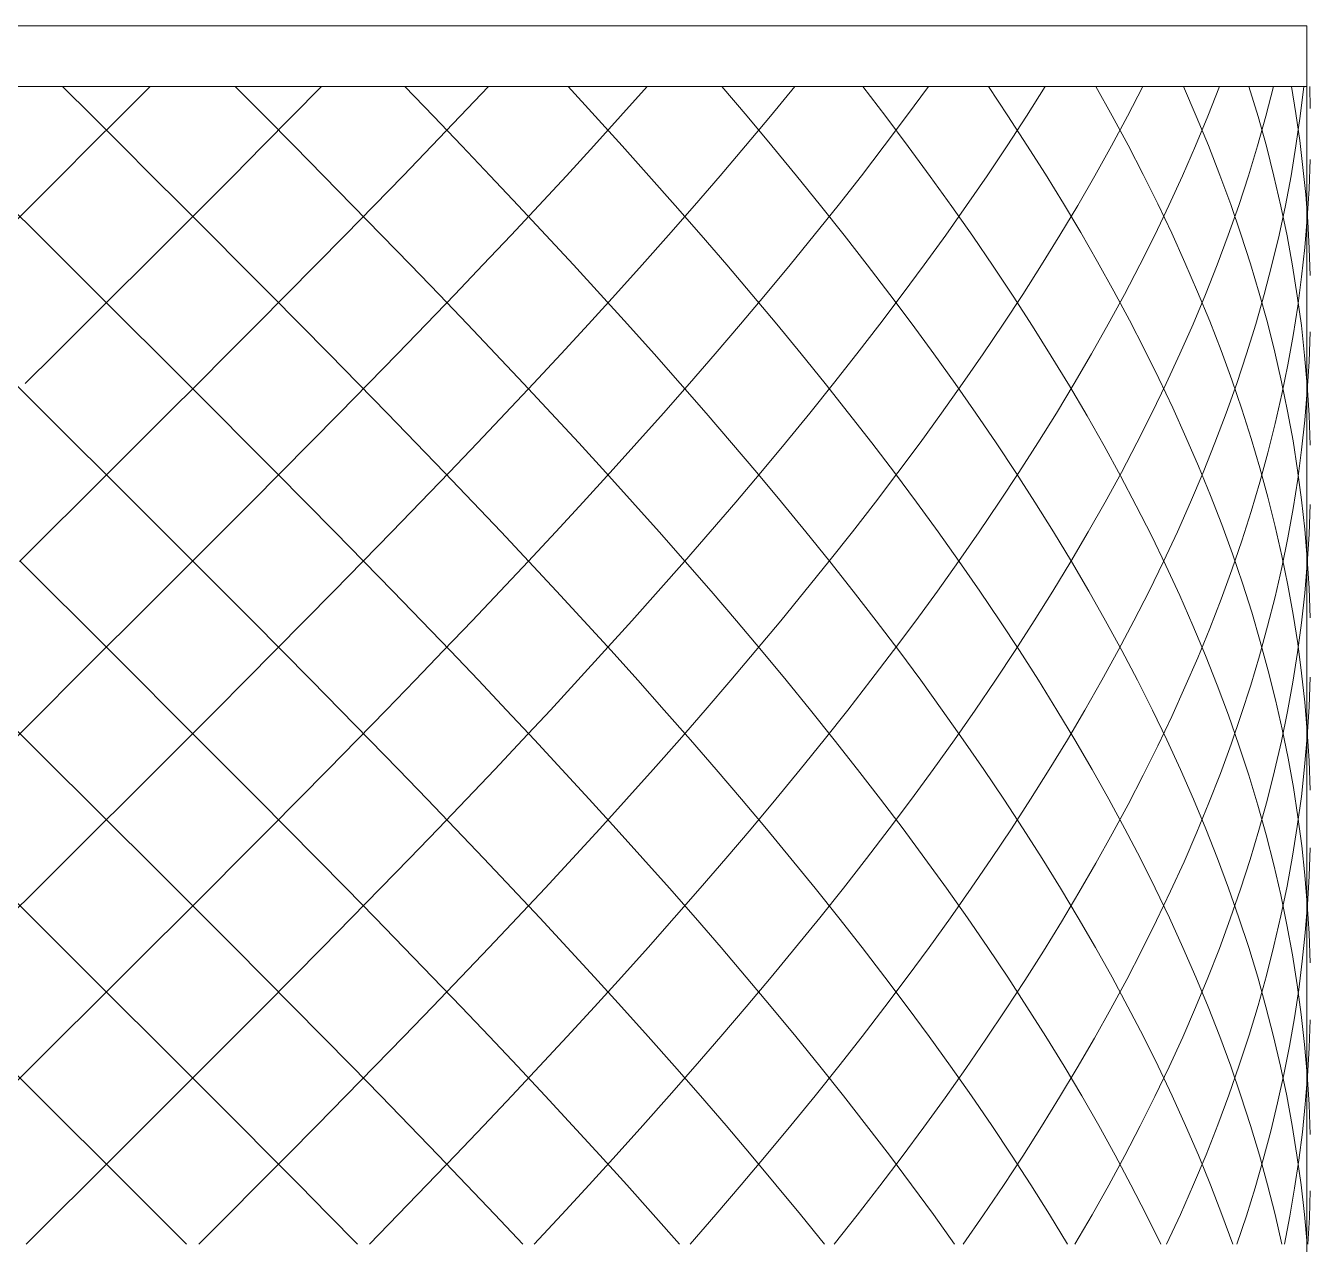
# Model space of a CAD drawing. Header units: millimetres. Extents: x -13140 to 14823, y 100 to 6213.
# Drawn here: x -10269.9 to -10059.1, y 2580 to 2780 of the extents above; entities that cross this region are included whole.
import ezdxf

# ---------------------------------------------------------------- set-up
doc = ezdxf.new("R2010")
doc.units = ezdxf.units.MM
doc.layers.add('E-LITE-EQPM', color=33, linetype='Continuous', lineweight=9)

# ---------------------------------------------------------------- blocks, each defined once
blk = doc.blocks.new('FP_5-ELEVAÇÃO 1 SUÍTE')
at = {"layer": 'E-LITE-EQPM'}
for p, q in [((-10258.9, 2765.13), (-10263.79, 2770)), ((-10254.32, 2765.13), (-10249.44, 2770)), ((-10230.64, 2765.13), (-10235.48, 2770)), ((-10226.11, 2765.13), (-10221.3, 2770)), ((-10202.95, 2765.13), (-10207.66, 2770)), ((-10198.57, 2765.13), (-10193.93, 2770)), ((-10176.4, 2765.13), (-10180.87, 2770)), ((-10172.25, 2765.13), (-10167.88, 2770)), ((-10151.51, 2765.13), (-10155.65, 2770)), ((-10147.68, 2765.13), (-10143.66, 2770)), ((-10128.75, 2765.09), (-10132.52, 2770)), ((-10125.34, 2765.13), (-10121.75, 2770)), ((-10108.71, 2765.21), (-10111.92, 2770)), ((-10105.68, 2765.13), (-10102.59, 2770)), ((-10091.59, 2765.19), (-10094.27, 2770)), ((-10089.1, 2765.13), (-10086.58, 2770)), ((-10077.82, 2765.16), (-10079.92, 2770)), ((-10075.92, 2765.13), (-10074.01, 2770)), ((-10067.68, 2765.1), (-10069.16, 2770)), ((-10066.41, 2765.13), (-10065.16, 2770)), ((-10061.47, 2765.57), (-10062.21, 2770)), ((-10060.76, 2765.13), (-10060.19, 2770)), ((-10059.65, 2580), (-10059.65, 2770)), ((-10059.1, 2766.42), (-10059.2, 2770)), ((-10259.2, 2760.26), (-10254.32, 2765.13)), ((-10254.02, 2760.26), (-10258.9, 2765.13)), ((-10230.94, 2760.26), (-10226.11, 2765.13)), ((-10225.81, 2760.26), (-10230.64, 2765.13)), ((-10203.24, 2760.26), (-10198.57, 2765.13)), ((-10198.28, 2760.26), (-10202.95, 2765.13)), ((-10176.67, 2760.26), (-10172.25, 2765.13)), ((-10171.98, 2760.26), (-10176.4, 2765.13)), ((-10151.76, 2760.26), (-10147.68, 2765.13)), ((-10147.43, 2760.26), (-10151.51, 2765.13)), ((-10129.01, 2760.26), (-10125.34, 2765.13)), ((-10125.05, 2760.17), (-10128.75, 2765.09)), ((-10108.86, 2760.26), (-10105.68, 2765.13)), ((-10105.59, 2760.41), (-10108.71, 2765.21)), ((-10091.72, 2760.26), (-10089.1, 2765.13)), ((-10089, 2760.38), (-10091.59, 2765.19)), ((-10077.93, 2760.26), (-10075.92, 2765.13)), ((-10075.82, 2760.31), (-10077.82, 2765.16)), ((-10067.78, 2760.26), (-10066.41, 2765.13)), ((-10066.31, 2760.2), (-10067.68, 2765.1)), ((-10060.84, 2761.14), (-10061.47, 2765.57)), ((-10061.45, 2760.26), (-10060.76, 2765.13)), ((-10060.3, 2756.71), (-10060.84, 2761.14)), ((-10264.09, 2755.38), (-10259.2, 2760.26)), ((-10249.13, 2755.38), (-10254.02, 2760.26)), ((-10235.78, 2755.38), (-10230.94, 2760.26)), ((-10221.01, 2755.38), (-10225.81, 2760.26)), ((-10207.95, 2755.38), (-10203.24, 2760.26)), ((-10193.65, 2755.38), (-10198.28, 2760.26)), ((-10181.15, 2755.38), (-10176.67, 2760.26)), ((-10167.61, 2755.38), (-10171.98, 2760.26)), ((-10155.91, 2755.38), (-10151.76, 2760.26)), ((-10143.41, 2755.38), (-10147.43, 2760.26)), ((-10132.75, 2755.38), (-10129.01, 2760.26)), ((-10121.44, 2755.26), (-10125.05, 2760.17)), ((-10112.12, 2755.38), (-10108.86, 2760.26)), ((-10102.55, 2755.62), (-10105.59, 2760.41)), ((-10094.44, 2755.38), (-10091.72, 2760.26)), ((-10086.52, 2755.56), (-10089, 2760.38)), ((-10080.06, 2755.38), (-10077.93, 2760.26)), ((-10073.93, 2755.47), (-10075.82, 2760.31)), ((-10069.26, 2755.38), (-10067.78, 2760.26)), ((-10065.06, 2755.29), (-10066.31, 2760.2)), ((-10062.26, 2755.38), (-10061.45, 2760.26)), ((-10059.86, 2752.28), (-10060.3, 2756.71)), ((-10059.3, 2753.22), (-10059.13, 2758.03)), ((-10268.97, 2750.51), (-10264.09, 2755.38)), ((-10244.26, 2750.51), (-10249.13, 2755.38)), ((-10240.64, 2750.51), (-10235.78, 2755.38)), ((-10216.22, 2750.51), (-10221.01, 2755.38)), ((-10212.68, 2750.51), (-10207.95, 2755.38)), ((-10189.06, 2750.51), (-10193.65, 2755.38)), ((-10185.67, 2750.51), (-10181.15, 2755.38)), ((-10163.3, 2750.51), (-10167.61, 2755.38)), ((-10160.13, 2750.51), (-10155.91, 2755.38)), ((-10139.46, 2750.51), (-10143.41, 2755.38)), ((-10136.57, 2750.51), (-10132.75, 2755.38)), ((-10117.91, 2750.35), (-10121.44, 2755.26)), ((-10115.48, 2750.51), (-10112.12, 2755.38)), ((-10099.61, 2750.83), (-10102.55, 2755.62)), ((-10097.26, 2750.51), (-10094.44, 2755.38)), ((-10084.13, 2750.75), (-10086.52, 2755.56)), ((-10082.29, 2750.51), (-10080.06, 2755.38)), ((-10072.15, 2750.63), (-10073.93, 2755.47)), ((-10070.85, 2750.51), (-10069.26, 2755.38)), ((-10063.93, 2750.39), (-10065.06, 2755.29)), ((-10063.19, 2750.51), (-10062.26, 2755.38)), ((-10059.59, 2748.41), (-10059.3, 2753.22)), ((-10273.85, 2745.64), (-10268.97, 2750.51)), ((-10267.72, 2745.64), (-10272.6, 2750.51)), ((-10245.51, 2745.64), (-10240.64, 2750.51)), ((-10239.39, 2745.64), (-10244.26, 2750.51)), ((-10217.45, 2745.64), (-10212.68, 2750.51)), ((-10211.47, 2745.64), (-10216.22, 2750.51)), ((-10190.23, 2745.64), (-10185.67, 2750.51)), ((-10184.5, 2745.64), (-10189.06, 2750.51)), ((-10164.4, 2745.64), (-10160.13, 2750.51)), ((-10159.04, 2745.64), (-10163.3, 2750.51)), ((-10140.47, 2745.64), (-10136.57, 2750.51)), ((-10135.59, 2745.64), (-10139.46, 2750.51)), ((-10118.92, 2745.64), (-10115.48, 2750.51)), ((-10114.47, 2745.44), (-10117.91, 2750.35)), ((-10100.18, 2745.64), (-10097.26, 2750.51)), ((-10096.76, 2746.04), (-10099.61, 2750.83)), ((-10084.62, 2745.64), (-10082.29, 2750.51)), ((-10081.84, 2745.94), (-10084.13, 2750.75)), ((-10072.56, 2745.64), (-10070.85, 2750.51)), ((-10070.48, 2745.79), (-10072.15, 2750.63)), ((-10064.23, 2745.64), (-10063.19, 2750.51)), ((-10062.91, 2745.49), (-10063.93, 2750.39)), ((-10059.51, 2747.85), (-10059.86, 2752.28)), ((-10060, 2743.6), (-10059.59, 2748.41)), ((-10059.27, 2743.42), (-10059.51, 2747.85)), ((-10262.84, 2740.77), (-10267.72, 2745.64)), ((-10250.38, 2740.77), (-10245.51, 2745.64)), ((-10234.54, 2740.77), (-10239.39, 2745.64)), ((-10222.23, 2740.77), (-10217.45, 2745.64)), ((-10206.74, 2740.77), (-10211.47, 2745.64)), ((-10194.83, 2740.77), (-10190.23, 2745.64)), ((-10180, 2740.77), (-10184.5, 2745.64)), ((-10168.72, 2740.77), (-10164.4, 2745.64)), ((-10154.84, 2740.77), (-10159.04, 2745.64)), ((-10144.43, 2740.77), (-10140.47, 2745.64)), ((-10131.78, 2740.77), (-10135.59, 2745.64)), ((-10122.44, 2740.77), (-10118.92, 2745.64)), ((-10111.11, 2740.52), (-10114.47, 2745.44)), ((-10103.19, 2740.77), (-10100.18, 2745.64)), ((-10094, 2741.24), (-10096.76, 2746.04)), ((-10087.06, 2740.77), (-10084.62, 2745.64)), ((-10079.66, 2741.13), (-10081.84, 2745.94)), ((-10074.38, 2740.77), (-10072.56, 2745.64)), ((-10068.92, 2740.94), (-10070.48, 2745.79)), ((-10065.39, 2740.77), (-10064.23, 2745.64)), ((-10062.01, 2740.59), (-10062.91, 2745.49)), ((-10060.52, 2738.78), (-10060, 2743.6)), ((-10059.12, 2738.99), (-10059.27, 2743.42)), ((-10257.95, 2735.9), (-10262.84, 2740.77)), ((-10255.27, 2735.9), (-10250.38, 2740.77)), ((-10229.7, 2735.9), (-10234.54, 2740.77)), ((-10227.05, 2735.9), (-10222.23, 2740.77)), ((-10202.04, 2735.9), (-10206.74, 2740.77)), ((-10199.47, 2735.9), (-10194.83, 2740.77)), ((-10175.54, 2735.9), (-10180, 2740.77)), ((-10173.11, 2735.9), (-10168.72, 2740.77)), ((-10150.71, 2735.9), (-10154.84, 2740.77)), ((-10148.46, 2735.9), (-10144.43, 2740.77)), ((-10128.06, 2735.9), (-10131.78, 2740.77)), ((-10126.04, 2735.9), (-10122.44, 2740.77)), ((-10107.85, 2735.61), (-10111.11, 2740.52)), ((-10106.29, 2735.9), (-10103.19, 2740.77)), ((-10091.34, 2736.45), (-10094, 2741.24)), ((-10089.6, 2735.9), (-10087.06, 2740.77)), ((-10077.59, 2736.32), (-10079.66, 2741.13)), ((-10076.3, 2735.9), (-10074.38, 2740.77)), ((-10067.48, 2736.1), (-10068.92, 2740.94)), ((-10066.67, 2735.9), (-10065.39, 2740.77)), ((-10061.23, 2735.69), (-10062.01, 2740.59)), ((-10061.15, 2733.97), (-10060.52, 2738.78)), ((-10260.15, 2731.03), (-10255.27, 2735.9)), ((-10253.07, 2731.03), (-10257.95, 2735.9)), ((-10231.88, 2731.03), (-10227.05, 2735.9)), ((-10224.88, 2731.03), (-10229.7, 2735.9)), ((-10204.15, 2731.03), (-10199.47, 2735.9)), ((-10197.38, 2731.03), (-10202.04, 2735.9)), ((-10177.54, 2731.03), (-10173.11, 2735.9)), ((-10171.13, 2731.03), (-10175.54, 2735.9)), ((-10152.56, 2731.03), (-10148.46, 2735.9)), ((-10146.64, 2731.03), (-10150.71, 2735.9)), ((-10129.73, 2731.03), (-10126.04, 2735.9)), ((-10124.41, 2731.03), (-10128.06, 2735.9)), ((-10109.48, 2731.03), (-10106.29, 2735.9)), ((-10104.67, 2730.7), (-10107.85, 2735.61)), ((-10092.24, 2731.03), (-10089.6, 2735.9)), ((-10088.77, 2731.66), (-10091.34, 2736.45)), ((-10078.34, 2731.03), (-10076.3, 2735.9)), ((-10075.61, 2731.51), (-10077.59, 2736.32)), ((-10068.06, 2731.03), (-10066.67, 2735.9)), ((-10066.14, 2731.26), (-10067.48, 2736.1)), ((-10060.57, 2730.78), (-10061.23, 2735.69)), ((-10061.91, 2729.16), (-10061.15, 2733.97)), ((-10086.31, 2726.86), (-10088.77, 2731.66)), ((-10073.75, 2726.69), (-10075.61, 2731.51)), ((-10265.04, 2726.15), (-10260.15, 2731.03)), ((-10248.19, 2726.15), (-10253.07, 2731.03)), ((-10236.72, 2726.15), (-10231.88, 2731.03)), ((-10220.08, 2726.15), (-10224.88, 2731.03)), ((-10208.86, 2726.15), (-10204.15, 2731.03)), ((-10192.75, 2726.15), (-10197.38, 2731.03)), ((-10182.02, 2726.15), (-10177.54, 2731.03)), ((-10166.77, 2726.15), (-10171.13, 2731.03)), ((-10156.73, 2726.15), (-10152.56, 2731.03)), ((-10142.64, 2726.15), (-10146.64, 2731.03)), ((-10133.49, 2726.15), (-10129.73, 2731.03)), ((-10120.84, 2726.15), (-10124.41, 2731.03)), ((-10112.77, 2726.15), (-10109.48, 2731.03)), ((-10101.59, 2725.78), (-10104.67, 2730.7)), ((-10094.98, 2726.15), (-10092.24, 2731.03)), ((-10080.48, 2726.15), (-10078.34, 2731.03)), ((-10069.56, 2726.15), (-10068.06, 2731.03)), ((-10064.92, 2726.42), (-10066.14, 2731.26)), ((-10060.03, 2725.88), (-10060.57, 2730.78)), ((-10059.3, 2724.9), (-10059.13, 2729.73)), ((-10062.77, 2724.35), (-10061.91, 2729.16)), ((-10269.92, 2721.28), (-10265.04, 2726.15)), ((-10243.31, 2721.28), (-10248.19, 2726.15)), ((-10241.58, 2721.28), (-10236.72, 2726.15)), ((-10215.3, 2721.28), (-10220.08, 2726.15)), ((-10213.61, 2721.28), (-10208.86, 2726.15)), ((-10188.17, 2721.28), (-10192.75, 2726.15)), ((-10186.55, 2721.28), (-10182.02, 2726.15)), ((-10162.47, 2721.28), (-10166.77, 2726.15)), ((-10160.95, 2721.28), (-10156.73, 2726.15)), ((-10138.7, 2721.28), (-10142.64, 2726.15)), ((-10137.32, 2721.28), (-10133.49, 2726.15)), ((-10117.36, 2721.28), (-10120.84, 2726.15)), ((-10116.14, 2721.28), (-10112.77, 2726.15)), ((-10098.61, 2720.87), (-10101.59, 2725.78)), ((-10097.82, 2721.28), (-10094.98, 2726.15)), ((-10083.94, 2722.07), (-10086.31, 2726.86)), ((-10082.73, 2721.28), (-10080.48, 2726.15)), ((-10071.99, 2721.88), (-10073.75, 2726.69)), ((-10071.18, 2721.28), (-10069.56, 2726.15)), ((-10063.81, 2721.57), (-10064.92, 2726.42)), ((-10059.61, 2720.98), (-10060.03, 2725.88)), ((-10063.75, 2719.54), (-10062.77, 2724.35)), ((-10059.59, 2720.07), (-10059.3, 2724.9)), ((-10266.77, 2716.41), (-10271.65, 2721.28)), ((-10246.45, 2716.41), (-10241.58, 2721.28)), ((-10238.45, 2716.41), (-10243.31, 2721.28)), ((-10218.37, 2716.41), (-10213.61, 2721.28)), ((-10210.55, 2716.41), (-10215.3, 2721.28)), ((-10191.12, 2716.41), (-10186.55, 2721.28)), ((-10183.62, 2716.41), (-10188.17, 2721.28)), ((-10165.23, 2716.41), (-10160.95, 2721.28)), ((-10158.22, 2716.41), (-10162.47, 2721.28)), ((-10141.23, 2716.41), (-10137.32, 2721.28)), ((-10134.84, 2716.41), (-10138.7, 2721.28)), ((-10119.59, 2716.41), (-10116.14, 2721.28)), ((-10113.96, 2716.41), (-10117.36, 2721.28)), ((-10100.75, 2716.41), (-10097.82, 2721.28)), ((-10095.72, 2715.96), (-10098.61, 2720.87)), ((-10085.09, 2716.41), (-10082.73, 2721.28)), ((-10081.67, 2717.28), (-10083.94, 2722.07)), ((-10072.9, 2716.41), (-10071.18, 2721.28)), ((-10070.34, 2717.07), (-10071.99, 2721.88)), ((-10062.82, 2716.73), (-10063.81, 2721.57)), ((-10059.31, 2716.08), (-10059.61, 2720.98)), ((-10064.85, 2714.73), (-10063.75, 2719.54)), ((-10060, 2715.24), (-10059.59, 2720.07)), ((-10079.5, 2712.49), (-10081.67, 2717.28)), ((-10068.8, 2712.26), (-10070.34, 2717.07)), ((-10061.94, 2711.89), (-10062.82, 2716.73)), ((-10261.89, 2711.54), (-10266.77, 2716.41)), ((-10251.33, 2711.54), (-10246.45, 2716.41)), ((-10233.6, 2711.54), (-10238.45, 2716.41)), ((-10223.17, 2711.54), (-10218.37, 2716.41)), ((-10205.82, 2711.54), (-10210.55, 2716.41)), ((-10195.73, 2711.54), (-10191.12, 2716.41)), ((-10179.13, 2711.54), (-10183.62, 2716.41)), ((-10169.57, 2711.54), (-10165.23, 2716.41)), ((-10154.04, 2711.54), (-10158.22, 2716.41)), ((-10145.21, 2711.54), (-10141.23, 2716.41)), ((-10131.06, 2711.54), (-10134.84, 2716.41)), ((-10123.13, 2711.54), (-10119.59, 2716.41)), ((-10110.64, 2711.54), (-10113.96, 2716.41)), ((-10103.78, 2711.54), (-10100.75, 2716.41)), ((-10092.93, 2711.05), (-10095.72, 2715.96)), ((-10087.54, 2711.54), (-10085.09, 2716.41)), ((-10074.74, 2711.54), (-10072.9, 2716.41)), ((-10066.05, 2709.91), (-10064.85, 2714.73)), ((-10060.53, 2710.41), (-10060, 2715.24)), ((-10059.13, 2711.18), (-10059.31, 2716.08)), ((-10077.44, 2707.69), (-10079.5, 2712.49)), ((-10257, 2706.67), (-10261.89, 2711.54)), ((-10256.22, 2706.67), (-10251.33, 2711.54)), ((-10228.76, 2706.67), (-10233.6, 2711.54)), ((-10227.98, 2706.67), (-10223.17, 2711.54)), ((-10201.13, 2706.67), (-10205.82, 2711.54)), ((-10200.38, 2706.67), (-10195.73, 2711.54)), ((-10174.68, 2706.67), (-10179.13, 2711.54)), ((-10173.96, 2706.67), (-10169.57, 2711.54)), ((-10149.91, 2706.67), (-10154.04, 2711.54)), ((-10149.26, 2706.67), (-10145.21, 2711.54)), ((-10127.34, 2706.67), (-10131.06, 2711.54)), ((-10126.75, 2706.67), (-10123.13, 2711.54)), ((-10107.42, 2706.67), (-10110.64, 2711.54)), ((-10106.9, 2706.67), (-10103.78, 2711.54)), ((-10090.24, 2706.13), (-10092.93, 2711.05)), ((-10090.1, 2706.67), (-10087.54, 2711.54)), ((-10076.69, 2706.67), (-10074.74, 2711.54)), ((-10067.37, 2707.45), (-10068.8, 2712.26)), ((-10061.18, 2707.05), (-10061.94, 2711.89)), ((-10061.17, 2705.58), (-10060.53, 2710.41)), ((-10067.37, 2705.1), (-10066.05, 2709.91)), ((-10261.1, 2701.79), (-10256.22, 2706.67)), ((-10252.12, 2701.79), (-10257, 2706.67)), ((-10232.82, 2701.79), (-10227.98, 2706.67)), ((-10223.94, 2701.79), (-10228.76, 2706.67)), ((-10205.07, 2701.79), (-10200.38, 2706.67)), ((-10196.48, 2701.79), (-10201.13, 2706.67)), ((-10178.41, 2701.79), (-10173.96, 2706.67)), ((-10170.28, 2701.79), (-10174.68, 2706.67)), ((-10153.37, 2701.79), (-10149.26, 2706.67)), ((-10145.86, 2701.79), (-10149.91, 2706.67)), ((-10130.45, 2701.79), (-10126.75, 2706.67)), ((-10123.71, 2701.79), (-10127.34, 2706.67)), ((-10110.12, 2701.79), (-10106.9, 2706.67)), ((-10104.28, 2701.79), (-10107.42, 2706.67)), ((-10092.77, 2701.79), (-10090.1, 2706.67)), ((-10087.65, 2701.22), (-10090.24, 2706.13)), ((-10078.75, 2701.79), (-10076.69, 2706.67)), ((-10075.48, 2702.9), (-10077.44, 2707.69)), ((-10066.05, 2702.64), (-10067.37, 2707.45)), ((-10060.54, 2702.2), (-10061.18, 2707.05)), ((-10068.8, 2700.29), (-10067.37, 2705.1)), ((-10061.93, 2700.75), (-10061.17, 2705.58)), ((-10073.63, 2698.11), (-10075.48, 2702.9)), ((-10064.85, 2697.82), (-10066.05, 2702.64)), ((-10060.01, 2697.36), (-10060.54, 2702.2)), ((-10265.99, 2696.92), (-10261.1, 2701.79)), ((-10247.24, 2696.92), (-10252.12, 2701.79)), ((-10237.67, 2696.92), (-10232.82, 2701.79)), ((-10219.15, 2696.92), (-10223.94, 2701.79)), ((-10209.78, 2696.92), (-10205.07, 2701.79)), ((-10191.86, 2696.92), (-10196.48, 2701.79)), ((-10182.9, 2696.92), (-10178.41, 2701.79)), ((-10165.93, 2696.92), (-10170.28, 2701.79)), ((-10157.54, 2696.92), (-10153.37, 2701.79)), ((-10141.87, 2696.92), (-10145.86, 2701.79)), ((-10134.23, 2696.92), (-10130.45, 2701.79)), ((-10120.16, 2696.92), (-10123.71, 2701.79)), ((-10113.42, 2696.92), (-10110.12, 2701.79)), ((-10101.24, 2696.92), (-10104.28, 2701.79)), ((-10095.52, 2696.92), (-10092.77, 2701.79)), ((-10085.17, 2696.31), (-10087.65, 2701.22)), ((-10080.91, 2696.92), (-10078.75, 2701.79)), ((-10070.34, 2695.48), (-10068.8, 2700.29)), ((-10062.8, 2695.92), (-10061.93, 2700.75)), ((-10059.31, 2696.56), (-10059.13, 2701.42)), ((-10071.89, 2693.31), (-10073.63, 2698.11)), ((-10063.75, 2693.01), (-10064.85, 2697.82)), ((-10270.87, 2692.05), (-10265.99, 2696.92)), ((-10242.37, 2692.05), (-10247.24, 2696.92)), ((-10242.53, 2692.05), (-10237.67, 2696.92)), ((-10214.37, 2692.05), (-10219.15, 2696.92)), ((-10214.53, 2692.05), (-10209.78, 2696.92)), ((-10187.28, 2692.05), (-10191.86, 2696.92)), ((-10187.43, 2692.05), (-10182.9, 2696.92)), ((-10161.64, 2692.05), (-10165.93, 2696.92)), ((-10161.78, 2692.05), (-10157.54, 2696.92)), ((-10137.95, 2692.05), (-10141.87, 2696.92)), ((-10138.08, 2692.05), (-10134.23, 2696.92)), ((-10116.69, 2692.05), (-10120.16, 2696.92)), ((-10116.8, 2692.05), (-10113.42, 2696.92)), ((-10098.29, 2692.05), (-10101.24, 2696.92)), ((-10098.38, 2692.05), (-10095.52, 2696.92)), ((-10082.79, 2691.39), (-10085.17, 2696.31)), ((-10083.18, 2692.05), (-10080.91, 2696.92)), ((-10063.79, 2691.09), (-10062.8, 2695.92)), ((-10059.6, 2692.52), (-10060.01, 2697.36)), ((-10059.6, 2691.7), (-10059.31, 2696.56)), ((-10071.99, 2690.67), (-10070.34, 2695.48)), ((-10265.83, 2687.18), (-10270.71, 2692.05)), ((-10247.4, 2687.18), (-10242.53, 2692.05)), ((-10237.5, 2687.18), (-10242.37, 2692.05)), ((-10219.3, 2687.18), (-10214.53, 2692.05)), ((-10209.63, 2687.18), (-10214.37, 2692.05)), ((-10192.01, 2687.18), (-10187.43, 2692.05)), ((-10182.75, 2687.18), (-10187.28, 2692.05)), ((-10166.07, 2687.18), (-10161.78, 2692.05)), ((-10157.4, 2687.18), (-10161.64, 2692.05)), ((-10142, 2687.18), (-10138.08, 2692.05)), ((-10134.1, 2687.18), (-10137.95, 2692.05)), ((-10120.28, 2687.18), (-10116.8, 2692.05)), ((-10113.31, 2687.18), (-10116.69, 2692.05)), ((-10101.33, 2687.18), (-10098.38, 2692.05)), ((-10095.43, 2687.18), (-10098.29, 2692.05)), ((-10085.56, 2687.18), (-10083.18, 2692.05)), ((-10080.52, 2686.48), (-10082.79, 2691.39)), ((-10070.25, 2688.52), (-10071.89, 2693.31)), ((-10062.77, 2688.2), (-10063.75, 2693.01)), ((-10060.01, 2686.85), (-10059.6, 2691.7)), ((-10059.3, 2687.68), (-10059.6, 2692.52)), ((-10073.75, 2685.86), (-10071.99, 2690.67)), ((-10064.89, 2686.26), (-10063.79, 2691.09)), ((-10260.94, 2682.31), (-10265.83, 2687.18)), ((-10252.28, 2682.31), (-10247.4, 2687.18)), ((-10232.66, 2682.31), (-10237.5, 2687.18)), ((-10224.1, 2682.31), (-10219.3, 2687.18)), ((-10204.91, 2682.31), (-10209.63, 2687.18)), ((-10196.63, 2682.31), (-10192.01, 2687.18)), ((-10178.26, 2682.31), (-10182.75, 2687.18)), ((-10170.42, 2682.31), (-10166.07, 2687.18)), ((-10153.23, 2682.31), (-10157.4, 2687.18)), ((-10145.99, 2682.31), (-10142, 2687.18)), ((-10130.33, 2682.31), (-10134.1, 2687.18)), ((-10123.83, 2682.31), (-10120.28, 2687.18)), ((-10110.01, 2682.31), (-10113.31, 2687.18)), ((-10104.38, 2682.31), (-10101.33, 2687.18)), ((-10092.68, 2682.31), (-10095.43, 2687.18)), ((-10088.03, 2682.31), (-10085.56, 2687.18)), ((-10068.72, 2683.73), (-10070.25, 2688.52)), ((-10061.91, 2683.39), (-10062.77, 2688.2)), ((-10059.13, 2682.83), (-10059.3, 2687.68)), ((-10078.36, 2681.57), (-10080.52, 2686.48)), ((-10075.61, 2681.04), (-10073.75, 2685.86)), ((-10066.1, 2681.43), (-10064.89, 2686.26)), ((-10060.55, 2681.99), (-10060.01, 2686.85)), ((-10067.31, 2678.94), (-10068.72, 2683.73)), ((-10061.15, 2678.58), (-10061.91, 2683.39)), ((-10256.05, 2677.44), (-10260.94, 2682.31)), ((-10257.17, 2677.44), (-10252.28, 2682.31)), ((-10227.82, 2677.44), (-10232.66, 2682.31)), ((-10228.92, 2677.44), (-10224.1, 2682.31)), ((-10200.23, 2677.44), (-10204.91, 2682.31)), ((-10201.29, 2677.44), (-10196.63, 2682.31)), ((-10173.82, 2677.44), (-10178.26, 2682.31)), ((-10174.82, 2677.44), (-10170.42, 2682.31)), ((-10149.12, 2677.44), (-10153.23, 2682.31)), ((-10150.05, 2677.44), (-10145.99, 2682.31)), ((-10126.63, 2677.44), (-10130.33, 2682.31)), ((-10127.47, 2677.44), (-10123.83, 2682.31)), ((-10106.8, 2677.44), (-10110.01, 2682.31)), ((-10107.52, 2677.44), (-10104.38, 2682.31)), ((-10090.02, 2677.44), (-10092.68, 2682.31)), ((-10090.61, 2677.44), (-10088.03, 2682.31)), ((-10076.31, 2676.66), (-10078.36, 2681.57)), ((-10077.58, 2676.23), (-10075.61, 2681.04)), ((-10067.43, 2676.6), (-10066.1, 2681.43)), ((-10061.19, 2677.13), (-10060.55, 2681.99)), ((-10066, 2674.14), (-10067.31, 2678.94)), ((-10262.05, 2672.56), (-10257.17, 2677.44)), ((-10251.17, 2672.56), (-10256.05, 2677.44)), ((-10233.76, 2672.56), (-10228.92, 2677.44)), ((-10223.01, 2672.56), (-10227.82, 2677.44)), ((-10205.98, 2672.56), (-10201.29, 2677.44)), ((-10195.58, 2672.56), (-10200.23, 2677.44)), ((-10179.27, 2672.56), (-10174.82, 2677.44)), ((-10169.43, 2672.56), (-10173.82, 2677.44)), ((-10154.17, 2672.56), (-10150.05, 2677.44)), ((-10145.08, 2672.56), (-10149.12, 2677.44)), ((-10131.18, 2672.56), (-10127.47, 2677.44)), ((-10123.01, 2672.56), (-10126.63, 2677.44)), ((-10110.75, 2672.56), (-10107.52, 2677.44)), ((-10103.68, 2672.56), (-10106.8, 2677.44)), ((-10093.29, 2672.56), (-10090.61, 2677.44)), ((-10087.46, 2672.56), (-10090.02, 2677.44)), ((-10074.36, 2671.74), (-10076.31, 2676.66)), ((-10068.87, 2671.77), (-10067.43, 2676.6)), ((-10061.96, 2672.28), (-10061.19, 2677.13)), ((-10060.52, 2673.76), (-10061.15, 2678.58)), ((-10079.66, 2671.42), (-10077.58, 2676.23)), ((-10266.94, 2667.69), (-10262.05, 2672.56)), ((-10246.29, 2667.69), (-10251.17, 2672.56)), ((-10238.61, 2667.69), (-10233.76, 2672.56)), ((-10218.22, 2667.69), (-10223.01, 2672.56)), ((-10210.7, 2667.69), (-10205.98, 2672.56)), ((-10190.97, 2667.69), (-10195.58, 2672.56)), ((-10183.77, 2667.69), (-10179.27, 2672.56)), ((-10165.09, 2667.69), (-10169.43, 2672.56)), ((-10158.36, 2667.69), (-10154.17, 2672.56)), ((-10141.1, 2667.69), (-10145.08, 2672.56)), ((-10134.97, 2667.69), (-10131.18, 2672.56)), ((-10119.48, 2667.69), (-10123.01, 2672.56)), ((-10114.07, 2667.69), (-10110.75, 2672.56)), ((-10100.66, 2667.69), (-10103.68, 2672.56)), ((-10096.07, 2667.69), (-10093.29, 2672.56)), ((-10085.01, 2667.69), (-10087.46, 2672.56)), ((-10064.8, 2669.35), (-10066, 2674.14)), ((-10060, 2668.95), (-10060.52, 2673.76)), ((-10059.31, 2668.19), (-10059.13, 2673.09)), ((-10081.84, 2666.61), (-10079.66, 2671.42)), ((-10072.53, 2666.83), (-10074.36, 2671.74)), ((-10070.42, 2666.94), (-10068.87, 2671.77)), ((-10062.84, 2667.42), (-10061.96, 2672.28)), ((-10063.72, 2664.56), (-10064.8, 2669.35)), ((-10059.59, 2664.14), (-10060, 2668.95)), ((-10059.61, 2663.29), (-10059.31, 2668.19)), ((-10269.76, 2662.82), (-10274.63, 2667.69)), ((-10271.82, 2662.82), (-10266.94, 2667.69)), ((-10241.42, 2662.82), (-10246.29, 2667.69)), ((-10243.47, 2662.82), (-10238.61, 2667.69)), ((-10213.45, 2662.82), (-10218.22, 2667.69)), ((-10215.46, 2662.82), (-10210.7, 2667.69)), ((-10186.4, 2662.82), (-10190.97, 2667.69)), ((-10188.32, 2662.82), (-10183.77, 2667.69)), ((-10160.81, 2662.82), (-10165.09, 2667.69)), ((-10162.61, 2662.82), (-10158.36, 2667.69)), ((-10137.19, 2662.82), (-10141.1, 2667.69)), ((-10138.83, 2662.82), (-10134.97, 2667.69)), ((-10116.03, 2662.82), (-10119.48, 2667.69)), ((-10117.47, 2662.82), (-10114.07, 2667.69)), ((-10097.72, 2662.82), (-10100.66, 2667.69)), ((-10098.95, 2662.82), (-10096.07, 2667.69)), ((-10082.66, 2662.82), (-10085.01, 2667.69)), ((-10084.13, 2661.8), (-10081.84, 2666.61)), ((-10070.81, 2661.92), (-10072.53, 2666.83)), ((-10072.09, 2662.11), (-10070.42, 2666.94)), ((-10063.84, 2662.56), (-10062.84, 2667.42)), ((-10062.74, 2659.76), (-10063.72, 2664.56)), ((-10059.3, 2659.33), (-10059.59, 2664.14)), ((-10264.88, 2657.95), (-10269.76, 2662.82)), ((-10248.35, 2657.95), (-10243.47, 2662.82)), ((-10236.56, 2657.95), (-10241.42, 2662.82)), ((-10220.23, 2657.95), (-10215.46, 2662.82)), ((-10208.71, 2657.95), (-10213.45, 2662.82)), ((-10192.91, 2657.95), (-10188.32, 2662.82)), ((-10181.87, 2657.95), (-10186.4, 2662.82)), ((-10166.91, 2657.95), (-10162.61, 2662.82)), ((-10156.59, 2657.95), (-10160.81, 2662.82)), ((-10142.77, 2657.95), (-10138.83, 2662.82)), ((-10133.36, 2657.95), (-10137.19, 2662.82)), ((-10120.96, 2657.95), (-10117.47, 2662.82)), ((-10112.66, 2657.95), (-10116.03, 2662.82)), ((-10101.92, 2657.95), (-10098.95, 2662.82)), ((-10094.89, 2657.95), (-10097.72, 2662.82)), ((-10086.51, 2656.99), (-10084.13, 2661.8)), ((-10080.41, 2657.95), (-10082.66, 2662.82)), ((-10073.86, 2657.28), (-10072.09, 2662.11)), ((-10069.21, 2657), (-10070.81, 2661.92)), ((-10064.95, 2657.71), (-10063.84, 2662.56)), ((-10060.03, 2658.39), (-10059.61, 2663.29)), ((-10061.88, 2654.97), (-10062.74, 2659.76)), ((-10259.99, 2653.08), (-10264.88, 2657.95)), ((-10253.23, 2653.08), (-10248.35, 2657.95)), ((-10231.72, 2653.08), (-10236.56, 2657.95)), ((-10225.04, 2653.08), (-10220.23, 2657.95)), ((-10204, 2653.08), (-10208.71, 2657.95)), ((-10197.53, 2653.08), (-10192.91, 2657.95)), ((-10177.39, 2653.08), (-10181.87, 2657.95)), ((-10171.27, 2653.08), (-10166.91, 2657.95)), ((-10152.43, 2653.08), (-10156.59, 2657.95)), ((-10146.77, 2653.08), (-10142.77, 2657.95)), ((-10129.6, 2653.08), (-10133.36, 2657.95)), ((-10124.53, 2653.08), (-10120.96, 2657.95)), ((-10109.38, 2653.08), (-10112.66, 2657.95)), ((-10104.98, 2653.08), (-10101.92, 2657.95)), ((-10092.15, 2653.08), (-10094.89, 2657.95)), ((-10078.27, 2653.08), (-10080.41, 2657.95)), ((-10066.18, 2652.85), (-10064.95, 2657.71)), ((-10060.57, 2653.49), (-10060.03, 2658.39)), ((-10059.13, 2654.52), (-10059.3, 2659.33)), ((-10089, 2652.17), (-10086.51, 2656.99)), ((-10075.74, 2652.45), (-10073.86, 2657.28)), ((-10067.72, 2652.09), (-10069.21, 2657)), ((-10061.14, 2650.18), (-10061.88, 2654.97)), ((-10061.23, 2648.59), (-10060.57, 2653.49)), ((-10255.11, 2648.21), (-10259.99, 2653.08)), ((-10258.11, 2648.21), (-10253.23, 2653.08)), ((-10226.89, 2648.21), (-10231.72, 2653.08)), ((-10229.86, 2648.21), (-10225.04, 2653.08)), ((-10199.32, 2648.21), (-10204, 2653.08)), ((-10202.2, 2648.21), (-10197.53, 2653.08)), ((-10172.96, 2648.21), (-10177.39, 2653.08)), ((-10175.68, 2648.21), (-10171.27, 2653.08)), ((-10148.33, 2648.21), (-10152.43, 2653.08)), ((-10150.85, 2648.21), (-10146.77, 2653.08)), ((-10125.92, 2648.21), (-10129.6, 2653.08)), ((-10128.18, 2648.21), (-10124.53, 2653.08)), ((-10106.19, 2648.21), (-10109.38, 2653.08)), ((-10108.14, 2648.21), (-10104.98, 2653.08)), ((-10089.51, 2648.21), (-10092.15, 2653.08)), ((-10091.59, 2647.36), (-10089, 2652.17)), ((-10076.24, 2648.21), (-10078.27, 2653.08)), ((-10077.72, 2647.62), (-10075.74, 2652.45)), ((-10066.35, 2647.18), (-10067.72, 2652.09)), ((-10067.52, 2647.99), (-10066.18, 2652.85)), ((-10060.51, 2645.39), (-10061.14, 2650.18)), ((-10263, 2643.33), (-10258.11, 2648.21)), ((-10250.22, 2643.33), (-10255.11, 2648.21)), ((-10234.7, 2643.33), (-10229.86, 2648.21)), ((-10222.08, 2643.33), (-10226.89, 2648.21)), ((-10206.9, 2643.33), (-10202.2, 2648.21)), ((-10194.68, 2643.33), (-10199.32, 2648.21)), ((-10180.15, 2643.33), (-10175.68, 2648.21)), ((-10168.58, 2643.33), (-10172.96, 2648.21)), ((-10154.98, 2643.33), (-10150.85, 2648.21)), ((-10144.3, 2643.33), (-10148.33, 2648.21)), ((-10131.91, 2643.33), (-10128.18, 2648.21)), ((-10122.32, 2643.33), (-10125.92, 2648.21)), ((-10111.39, 2643.33), (-10108.14, 2648.21)), ((-10103.09, 2643.33), (-10106.19, 2648.21)), ((-10094.27, 2642.55), (-10091.59, 2647.36)), ((-10086.98, 2643.33), (-10089.51, 2648.21)), ((-10079.82, 2642.79), (-10077.72, 2647.62)), ((-10074.31, 2643.33), (-10076.24, 2648.21)), ((-10068.98, 2643.14), (-10067.52, 2647.99)), ((-10065.09, 2642.27), (-10066.35, 2647.18)), ((-10062.01, 2643.69), (-10061.23, 2648.59)), ((-10059.99, 2640.59), (-10060.51, 2645.39)), ((-10059.29, 2640.41), (-10059.12, 2645.06)), ((-10267.88, 2638.46), (-10263, 2643.33)), ((-10245.34, 2638.46), (-10250.22, 2643.33)), ((-10239.55, 2638.46), (-10234.7, 2643.33)), ((-10217.29, 2638.46), (-10222.08, 2643.33)), ((-10211.62, 2638.46), (-10206.9, 2643.33)), ((-10190.08, 2638.46), (-10194.68, 2643.33)), ((-10184.65, 2638.46), (-10180.15, 2643.33)), ((-10164.25, 2638.46), (-10168.58, 2643.33)), ((-10159.18, 2638.46), (-10154.98, 2643.33)), ((-10140.34, 2638.46), (-10144.3, 2643.33)), ((-10135.71, 2638.46), (-10131.91, 2643.33)), ((-10118.8, 2638.46), (-10122.32, 2643.33)), ((-10114.72, 2638.46), (-10111.39, 2643.33)), ((-10100.08, 2638.46), (-10103.09, 2643.33)), ((-10084.54, 2638.46), (-10086.98, 2643.33)), ((-10072.5, 2638.46), (-10074.31, 2643.33)), ((-10070.55, 2638.28), (-10068.98, 2643.14)), ((-10062.91, 2638.79), (-10062.01, 2643.69)), ((-10097.05, 2637.74), (-10094.27, 2642.55)), ((-10082.01, 2637.96), (-10079.82, 2642.79)), ((-10063.95, 2637.35), (-10065.09, 2642.27)), ((-10063.92, 2633.89), (-10062.91, 2638.79)), ((-10059.59, 2635.8), (-10059.99, 2640.59)), ((-10059.56, 2635.76), (-10059.29, 2640.41)), ((-10268.81, 2633.59), (-10273.69, 2638.46)), ((-10272.76, 2633.59), (-10267.88, 2638.46)), ((-10240.48, 2633.59), (-10245.34, 2638.46)), ((-10244.42, 2633.59), (-10239.55, 2638.46)), ((-10212.52, 2633.59), (-10217.29, 2638.46)), ((-10216.38, 2633.59), (-10211.62, 2638.46)), ((-10185.51, 2633.59), (-10190.08, 2638.46)), ((-10189.21, 2633.59), (-10184.65, 2638.46)), ((-10159.98, 2633.59), (-10164.25, 2638.46)), ((-10163.44, 2633.59), (-10159.18, 2638.46)), ((-10136.44, 2633.59), (-10140.34, 2638.46)), ((-10139.59, 2633.59), (-10135.71, 2638.46)), ((-10115.36, 2633.59), (-10118.8, 2638.46)), ((-10118.14, 2633.59), (-10114.72, 2638.46)), ((-10097.17, 2633.59), (-10100.08, 2638.46)), ((-10099.92, 2632.93), (-10097.05, 2637.74)), ((-10082.21, 2633.59), (-10084.54, 2638.46)), ((-10084.31, 2633.13), (-10082.01, 2637.96)), ((-10070.8, 2633.59), (-10072.5, 2638.46)), ((-10072.23, 2633.42), (-10070.55, 2638.28)), ((-10062.93, 2632.44), (-10063.95, 2637.35)), ((-10059.93, 2631.12), (-10059.56, 2635.76)), ((-10059.3, 2631.01), (-10059.59, 2635.8)), ((-10263.93, 2628.72), (-10268.81, 2633.59)), ((-10249.3, 2628.72), (-10244.42, 2633.59)), ((-10235.62, 2628.72), (-10240.48, 2633.59)), ((-10221.17, 2628.72), (-10216.38, 2633.59)), ((-10207.79, 2628.72), (-10212.52, 2633.59)), ((-10193.8, 2628.72), (-10189.21, 2633.59)), ((-10181, 2628.72), (-10185.51, 2633.59)), ((-10167.75, 2628.72), (-10163.44, 2633.59)), ((-10155.77, 2628.72), (-10159.98, 2633.59)), ((-10143.54, 2628.72), (-10139.59, 2633.59)), ((-10132.63, 2628.72), (-10136.44, 2633.59)), ((-10121.65, 2628.72), (-10118.14, 2633.59)), ((-10112.01, 2628.72), (-10115.36, 2633.59)), ((-10102.88, 2628.12), (-10099.92, 2632.93)), ((-10094.35, 2628.72), (-10097.17, 2633.59)), ((-10086.72, 2628.3), (-10084.31, 2633.13)), ((-10079.99, 2628.72), (-10082.21, 2633.59)), ((-10074.02, 2628.57), (-10072.23, 2633.42)), ((-10069.21, 2628.72), (-10070.8, 2633.59)), ((-10065.06, 2628.99), (-10063.92, 2633.89)), ((-10062.03, 2627.53), (-10062.93, 2632.44)), ((-10060.42, 2626.47), (-10059.93, 2631.12)), ((-10059.13, 2626.21), (-10059.3, 2631.01)), ((-10259.04, 2623.85), (-10263.93, 2628.72)), ((-10254.18, 2623.85), (-10249.3, 2628.72)), ((-10230.78, 2623.85), (-10235.62, 2628.72)), ((-10225.97, 2623.85), (-10221.17, 2628.72)), ((-10203.09, 2623.85), (-10207.79, 2628.72)), ((-10198.44, 2623.85), (-10193.8, 2628.72)), ((-10176.53, 2623.85), (-10181, 2628.72)), ((-10172.12, 2623.85), (-10167.75, 2628.72)), ((-10151.63, 2623.85), (-10155.77, 2628.72)), ((-10147.56, 2623.85), (-10143.54, 2628.72)), ((-10128.88, 2623.85), (-10132.63, 2628.72)), ((-10125.23, 2623.85), (-10121.65, 2628.72)), ((-10108.75, 2623.85), (-10112.01, 2628.72)), ((-10105.94, 2623.3), (-10102.88, 2628.12)), ((-10091.63, 2623.85), (-10094.35, 2628.72)), ((-10089.22, 2623.47), (-10086.72, 2628.3)), ((-10077.87, 2623.85), (-10079.99, 2628.72)), ((-10075.92, 2623.71), (-10074.02, 2628.57)), ((-10067.73, 2623.85), (-10069.21, 2628.72)), ((-10066.31, 2624.1), (-10065.06, 2628.99)), ((-10061.24, 2622.61), (-10062.03, 2627.53)), ((-10061.01, 2621.82), (-10060.42, 2626.47)), ((-10259.06, 2618.97), (-10254.18, 2623.85)), ((-10254.16, 2618.97), (-10259.04, 2623.85)), ((-10230.8, 2618.97), (-10225.97, 2623.85)), ((-10225.95, 2618.97), (-10230.78, 2623.85)), ((-10203.11, 2618.97), (-10198.44, 2623.85)), ((-10198.42, 2618.97), (-10203.09, 2623.85)), ((-10176.55, 2618.97), (-10172.12, 2623.85)), ((-10172.1, 2618.97), (-10176.53, 2623.85)), ((-10151.64, 2618.97), (-10147.56, 2623.85)), ((-10147.54, 2618.97), (-10151.63, 2623.85)), ((-10128.9, 2618.97), (-10125.23, 2623.85)), ((-10125.22, 2618.97), (-10128.88, 2623.85)), ((-10105.58, 2618.97), (-10108.75, 2623.85)), ((-10089.01, 2618.97), (-10091.63, 2623.85)), ((-10075.86, 2618.97), (-10077.87, 2623.85)), ((-10066.37, 2618.97), (-10067.73, 2623.85)), ((-10067.67, 2619.2), (-10066.31, 2624.1)), ((-10109.08, 2618.49), (-10105.94, 2623.3)), ((-10091.83, 2618.64), (-10089.22, 2623.47)), ((-10077.93, 2618.85), (-10075.92, 2623.71)), ((-10061.72, 2617.18), (-10061.01, 2621.82)), ((-10060.58, 2617.7), (-10061.24, 2622.61)), ((-10263.95, 2614.1), (-10259.06, 2618.97)), ((-10249.27, 2614.1), (-10254.16, 2618.97)), ((-10235.64, 2614.1), (-10230.8, 2618.97)), ((-10221.14, 2614.1), (-10225.95, 2618.97)), ((-10207.81, 2614.1), (-10203.11, 2618.97)), ((-10193.78, 2614.1), (-10198.42, 2618.97)), ((-10181.02, 2614.1), (-10176.55, 2618.97)), ((-10167.74, 2614.1), (-10172.1, 2618.97)), ((-10155.79, 2614.1), (-10151.64, 2618.97)), ((-10143.52, 2614.1), (-10147.54, 2618.97)), ((-10132.64, 2614.1), (-10128.9, 2618.97)), ((-10121.63, 2614.1), (-10125.22, 2618.97)), ((-10112.31, 2613.68), (-10109.08, 2618.49)), ((-10102.49, 2614.1), (-10105.58, 2618.97)), ((-10094.53, 2613.81), (-10091.83, 2618.64)), ((-10086.49, 2614.1), (-10089.01, 2618.97)), ((-10080.04, 2614), (-10077.93, 2618.85)), ((-10073.95, 2614.1), (-10075.86, 2618.97)), ((-10069.15, 2614.3), (-10067.67, 2619.2)), ((-10065.12, 2614.1), (-10066.37, 2618.97)), ((-10060.04, 2612.79), (-10060.58, 2617.7)), ((-10062.52, 2612.53), (-10061.72, 2617.18)), ((-10059.28, 2612.22), (-10059.12, 2616.82)), ((-10268.83, 2609.23), (-10263.95, 2614.1)), ((-10244.4, 2609.23), (-10249.27, 2614.1)), ((-10240.5, 2609.23), (-10235.64, 2614.1)), ((-10216.36, 2609.23), (-10221.14, 2614.1)), ((-10212.55, 2609.23), (-10207.81, 2614.1)), ((-10189.19, 2609.23), (-10193.78, 2614.1)), ((-10185.54, 2609.23), (-10181.02, 2614.1)), ((-10163.42, 2609.23), (-10167.74, 2614.1)), ((-10160, 2609.23), (-10155.79, 2614.1)), ((-10139.57, 2609.23), (-10143.52, 2614.1)), ((-10136.46, 2609.23), (-10132.64, 2614.1)), ((-10118.13, 2609.23), (-10121.63, 2614.1)), ((-10115.63, 2608.87), (-10112.31, 2613.68)), ((-10099.5, 2609.23), (-10102.49, 2614.1)), ((-10097.33, 2608.98), (-10094.53, 2613.81)), ((-10084.08, 2609.23), (-10086.49, 2614.1)), ((-10082.26, 2609.14), (-10080.04, 2614)), ((-10072.16, 2609.23), (-10073.95, 2614.1)), ((-10070.75, 2609.4), (-10069.15, 2614.3)), ((-10063.99, 2609.23), (-10065.12, 2614.1)), ((-10063.44, 2607.88), (-10062.52, 2612.53)), ((-10059.61, 2607.88), (-10060.04, 2612.79)), ((-10059.55, 2607.61), (-10059.28, 2612.22)), ((-10273.71, 2604.36), (-10268.83, 2609.23)), ((-10267.86, 2604.36), (-10272.74, 2609.23)), ((-10245.37, 2604.36), (-10240.5, 2609.23)), ((-10239.53, 2604.36), (-10244.4, 2609.23)), ((-10217.31, 2604.36), (-10212.55, 2609.23)), ((-10211.6, 2604.36), (-10216.36, 2609.23)), ((-10190.1, 2604.36), (-10185.54, 2609.23)), ((-10184.63, 2604.36), (-10189.19, 2609.23)), ((-10164.27, 2604.36), (-10160, 2609.23)), ((-10159.16, 2604.36), (-10163.42, 2609.23)), ((-10140.35, 2604.36), (-10136.46, 2609.23)), ((-10135.7, 2604.36), (-10139.57, 2609.23)), ((-10114.71, 2604.36), (-10118.13, 2609.23)), ((-10096.61, 2604.36), (-10099.5, 2609.23)), ((-10084.59, 2604.28), (-10082.26, 2609.14)), ((-10081.77, 2604.36), (-10084.08, 2609.23)), ((-10072.46, 2604.5), (-10070.75, 2609.4)), ((-10070.48, 2604.36), (-10072.16, 2609.23)), ((-10062.97, 2604.36), (-10063.99, 2609.23)), ((-10119.03, 2604.06), (-10115.63, 2608.87)), ((-10100.22, 2604.15), (-10097.33, 2608.98)), ((-10064.46, 2603.24), (-10063.44, 2607.88)), ((-10059.92, 2603.01), (-10059.55, 2607.61)), ((-10059.31, 2602.96), (-10059.61, 2607.88)), ((-10262.98, 2599.49), (-10267.86, 2604.36)), ((-10250.24, 2599.49), (-10245.37, 2604.36)), ((-10234.68, 2599.49), (-10239.53, 2604.36)), ((-10222.1, 2599.49), (-10217.31, 2604.36)), ((-10206.87, 2599.49), (-10211.6, 2604.36)), ((-10194.7, 2599.49), (-10190.1, 2604.36)), ((-10180.12, 2599.49), (-10184.63, 2604.36)), ((-10168.6, 2599.49), (-10164.27, 2604.36)), ((-10154.96, 2599.49), (-10159.16, 2604.36)), ((-10144.32, 2599.49), (-10140.35, 2604.36)), ((-10131.89, 2599.49), (-10135.7, 2604.36)), ((-10122.51, 2599.25), (-10119.03, 2604.06)), ((-10111.37, 2599.49), (-10114.71, 2604.36)), ((-10103.2, 2599.32), (-10100.22, 2604.15)), ((-10093.81, 2599.49), (-10096.61, 2604.36)), ((-10087.02, 2599.43), (-10084.59, 2604.28)), ((-10079.57, 2599.49), (-10081.77, 2604.36)), ((-10074.28, 2599.6), (-10072.46, 2604.5)), ((-10068.91, 2599.49), (-10070.48, 2604.36)), ((-10065.58, 2598.59), (-10064.46, 2603.24)), ((-10062.07, 2599.49), (-10062.97, 2604.36)), ((-10060.39, 2598.41), (-10059.92, 2603.01)), ((-10059.13, 2598.05), (-10059.31, 2602.96)), ((-10258.09, 2594.62), (-10262.98, 2599.49)), ((-10255.13, 2594.62), (-10250.24, 2599.49)), ((-10229.84, 2594.62), (-10234.68, 2599.49)), ((-10226.91, 2594.62), (-10222.1, 2599.49)), ((-10202.18, 2594.62), (-10206.87, 2599.49)), ((-10199.34, 2594.62), (-10194.7, 2599.49)), ((-10175.66, 2594.62), (-10180.12, 2599.49)), ((-10172.98, 2594.62), (-10168.6, 2599.49)), ((-10150.83, 2594.62), (-10154.96, 2599.49)), ((-10148.35, 2594.62), (-10144.32, 2599.49)), ((-10128.16, 2594.62), (-10131.89, 2599.49)), ((-10126.07, 2594.43), (-10122.51, 2599.25)), ((-10108.13, 2594.62), (-10111.37, 2599.49)), ((-10106.28, 2594.49), (-10103.2, 2599.32)), ((-10091.11, 2594.62), (-10093.81, 2599.49)), ((-10089.55, 2594.57), (-10087.02, 2599.43)), ((-10077.47, 2594.62), (-10079.57, 2599.49)), ((-10076.21, 2594.7), (-10074.28, 2599.6)), ((-10067.46, 2594.62), (-10068.91, 2599.49)), ((-10066.81, 2593.94), (-10065.58, 2598.59)), ((-10061.29, 2594.62), (-10062.07, 2599.49)), ((-10060.98, 2593.81), (-10060.39, 2598.41)), ((-10260.01, 2589.74), (-10255.13, 2594.62)), ((-10253.21, 2589.74), (-10258.09, 2594.62)), ((-10231.74, 2589.74), (-10226.91, 2594.62)), ((-10225.01, 2589.74), (-10229.84, 2594.62)), ((-10204.02, 2589.74), (-10199.34, 2594.62)), ((-10197.51, 2589.74), (-10202.18, 2594.62)), ((-10177.41, 2589.74), (-10172.98, 2594.62)), ((-10171.25, 2589.74), (-10175.66, 2594.62)), ((-10152.45, 2589.74), (-10148.35, 2594.62)), ((-10146.76, 2589.74), (-10150.83, 2594.62)), ((-10129.71, 2589.62), (-10126.07, 2594.43)), ((-10124.51, 2589.74), (-10128.16, 2594.62)), ((-10109.45, 2589.66), (-10106.28, 2594.49)), ((-10104.97, 2589.74), (-10108.13, 2594.62)), ((-10092.18, 2589.71), (-10089.55, 2594.57)), ((-10088.52, 2589.74), (-10091.11, 2594.62)), ((-10078.26, 2589.8), (-10076.21, 2594.7)), ((-10075.48, 2589.74), (-10077.47, 2594.62)), ((-10066.12, 2589.74), (-10067.46, 2594.62)), ((-10060.62, 2589.74), (-10061.29, 2594.62)), ((-10068.15, 2589.29), (-10066.81, 2593.94)), ((-10061.67, 2589.2), (-10060.98, 2593.81)), ((-10264.9, 2584.87), (-10260.01, 2589.74)), ((-10248.33, 2584.87), (-10253.21, 2589.74)), ((-10236.58, 2584.87), (-10231.74, 2589.74)), ((-10220.21, 2584.87), (-10225.01, 2589.74)), ((-10208.73, 2584.87), (-10204.02, 2589.74)), ((-10192.89, 2584.87), (-10197.51, 2589.74)), ((-10181.89, 2584.87), (-10177.41, 2589.74)), ((-10166.89, 2584.87), (-10171.25, 2589.74)), ((-10156.61, 2584.87), (-10152.45, 2589.74)), ((-10142.75, 2584.87), (-10146.76, 2589.74)), ((-10133.43, 2584.81), (-10129.71, 2589.62)), ((-10120.94, 2584.87), (-10124.51, 2589.74)), ((-10112.7, 2584.83), (-10109.45, 2589.66)), ((-10101.91, 2584.87), (-10104.97, 2589.74)), ((-10094.91, 2584.86), (-10092.18, 2589.71)), ((-10086.02, 2584.87), (-10088.52, 2589.74)), ((-10080.41, 2584.9), (-10078.26, 2589.8)), ((-10073.6, 2584.87), (-10075.48, 2589.74)), ((-10069.59, 2584.65), (-10068.15, 2589.29)), ((-10064.89, 2584.87), (-10066.12, 2589.74)), ((-10062.46, 2584.6), (-10061.67, 2589.2)), ((-10060.07, 2584.87), (-10060.62, 2589.74)), ((-10059.26, 2584.38), (-10059.12, 2588.76)), ((-10269.78, 2580), (-10264.9, 2584.87)), ((-10243.45, 2580), (-10248.33, 2584.87)), ((-10241.44, 2580), (-10236.58, 2584.87)), ((-10215.43, 2580), (-10220.21, 2584.87)), ((-10213.47, 2580), (-10208.73, 2584.87)), ((-10188.3, 2580), (-10192.89, 2584.87)), ((-10186.42, 2580), (-10181.89, 2584.87)), ((-10162.59, 2580), (-10166.89, 2584.87)), ((-10160.83, 2580), (-10156.61, 2584.87)), ((-10138.82, 2580), (-10142.75, 2584.87)), ((-10137.21, 2580), (-10133.43, 2584.81)), ((-10117.46, 2580), (-10120.94, 2584.87)), ((-10116.04, 2580), (-10112.7, 2584.83)), ((-10098.94, 2580), (-10101.91, 2584.87)), ((-10097.74, 2580), (-10094.91, 2584.86)), ((-10083.62, 2580), (-10086.02, 2584.87)), ((-10082.67, 2580), (-10080.41, 2584.9)), ((-10071.83, 2580), (-10073.6, 2584.87)), ((-10071.13, 2580), (-10069.59, 2584.65)), ((-10063.78, 2580), (-10064.89, 2584.87)), ((-10063.35, 2580), (-10062.46, 2584.6)), ((-10059.64, 2580), (-10060.07, 2584.87)), ((-10059.5, 2580), (-10059.26, 2584.38))]:
    blk.add_line(p, q, dxfattribs=at)
blk = doc.blocks.new('PENDENTE ITACARÉ - PENDENTE ITACARÉ-4645809-ELEVAÇÃO 1 SUÍTE')
at = {"layer": 'E-LITE-EQPM'}
for p, q in [((-10459.65, 2780), (-10059.65, 2780)), ((-10059.65, 2770), (-10059.65, 2780)), ((-10459.65, 2770), (-10059.65, 2770)), ((-10059.65, 2770), (-10459.65, 2770)), ((-10059.65, 2570), (-10059.65, 2580))]:
    blk.add_line(p, q, dxfattribs=at)
blk.add_blockref('FP_5-ELEVAÇÃO 1 SUÍTE', (0, 0), dxfattribs=at)

msp = doc.modelspace()

# ---------------------------------------------------------------- block references
at = {"layer": 'E-LITE-EQPM'}
msp.add_blockref('PENDENTE ITACARÉ - PENDENTE ITACARÉ-4645809-ELEVAÇÃO 1 SUÍTE', (0, 0), dxfattribs=at)

doc.saveas('drawing.dxf')
